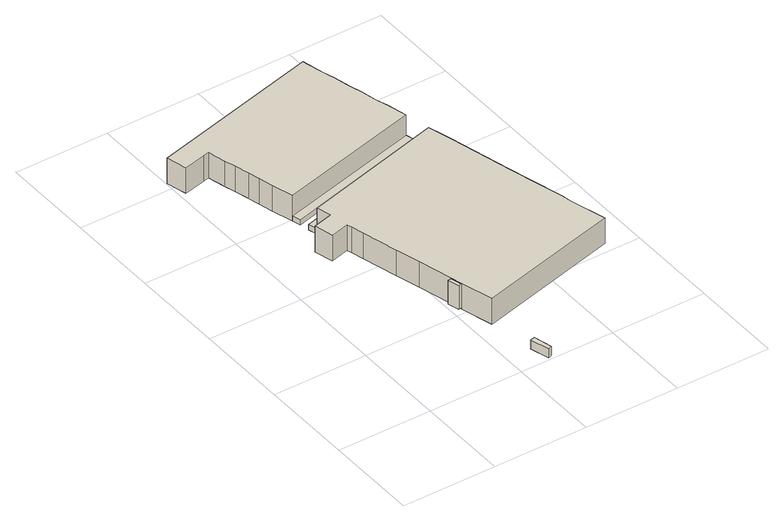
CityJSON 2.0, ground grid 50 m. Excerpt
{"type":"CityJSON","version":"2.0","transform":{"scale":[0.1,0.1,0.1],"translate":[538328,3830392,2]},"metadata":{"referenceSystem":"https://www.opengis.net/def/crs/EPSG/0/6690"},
"CityObjects":{
"building1":{"type":"Building","attributes":{"計測周辺長":25.55,"1/2500図郭":92,"区名":"住之江区","町丁目名称":"南港南５丁目","街区番号":4,"class":"3003","usage":"431","measuredHeight":5.2,"storeysAboveGround":1,"BuildingDetailAttribute.buildingRoofEdgeArea":24.34,"BuildingDetailAttribute.buildingStructureType":"603","BuildingDetailAttribute.buildingStructureOrgType":"3","BuildingDetailAttribute.detailedUsage":"1720","BuildingDetailAttribute.specifiedBuildingCoverageRate":0.6,"BuildingDetailAttribute.surveyYear":2017,"BuildingTsunamiRiskAttribute.description":"1","BuildingTsunamiRiskAttribute.rank":"1","BuildingTsunamiRiskAttribute.depth":0.02,"BuildingHighTideRiskAttribute.description":"1","BuildingHighTideRiskAttribute.rank":"2","BuildingHighTideRiskAttribute.depth":2.46,"BuildingIDAttribute.prefecture":"27","BuildingIDAttribute.city":"27125"},"geometry":[{"type":"Solid","lod":"1","boundaries":[[[[0,1,2,3]],[[2,4,5,3]],[[1,6,4,2]],[[0,7,6,1]],[[3,5,7,0]],[[4,6,7,5]]]]}]},
"building2":{"type":"Building","attributes":{"計測周辺長":16.32,"1/2500図郭":92,"区名":"住之江区","町丁目名称":"南港南５丁目","街区番号":4,"class":"3003","usage":"431","measuredHeight":13.2,"storeysAboveGround":1,"BuildingDetailAttribute.buildingRoofEdgeArea":12.06,"BuildingDetailAttribute.buildingStructureType":"603","BuildingDetailAttribute.buildingStructureOrgType":"3","BuildingDetailAttribute.detailedUsage":"1720","BuildingDetailAttribute.specifiedBuildingCoverageRate":0.6,"BuildingDetailAttribute.surveyYear":2017,"BuildingTsunamiRiskAttribute.description":"1","BuildingTsunamiRiskAttribute.rank":"1","BuildingTsunamiRiskAttribute.depth":0.03,"BuildingHighTideRiskAttribute.description":"1","BuildingHighTideRiskAttribute.rank":"2","BuildingHighTideRiskAttribute.depth":2.47,"BuildingIDAttribute.prefecture":"27","BuildingIDAttribute.city":"27125"},"geometry":[{"type":"Solid","lod":"1","boundaries":[[[[8,9,10,11]],[[10,12,13,11]],[[9,14,12,10]],[[8,15,14,9]],[[11,13,15,8]],[[12,14,15,13]]]]}]},
"building3":{"type":"Building","attributes":{"計測周辺長":382.5,"1/2500図郭":92,"区名":"住之江区","町丁目名称":"南港南５丁目","街区番号":4,"class":"3002","usage":"431","measuredHeight":14.5,"storeysAboveGround":1,"BuildingDetailAttribute.buildingRoofEdgeArea":8142.03,"BuildingDetailAttribute.buildingStructureType":"603","BuildingDetailAttribute.buildingStructureOrgType":"3","BuildingDetailAttribute.detailedUsage":"1720","BuildingDetailAttribute.specifiedBuildingCoverageRate":0.6,"BuildingDetailAttribute.surveyYear":2017,"BuildingTsunamiRiskAttribute.description":"1","BuildingTsunamiRiskAttribute.rank":"1","BuildingTsunamiRiskAttribute.depth":0.21,"BuildingHighTideRiskAttribute.description":"1","BuildingHighTideRiskAttribute.rank":"2","BuildingHighTideRiskAttribute.depth":2,"BuildingIDAttribute.prefecture":"27","BuildingIDAttribute.city":"27125"},"geometry":[{"type":"Solid","lod":"1","boundaries":[[[[16,17,18,19,20,21,22,23,24,25,26,27,28,29,30,31,32,33,34,35]],[[34,36,37,35]],[[33,38,36,34]],[[32,39,38,33]],[[31,40,39,32]],[[30,41,40,31]],[[29,42,41,30]],[[28,43,42,29]],[[27,44,43,28]],[[26,45,44,27]],[[25,46,45,26]],[[24,47,46,25]],[[23,48,47,24]],[[22,49,48,23]],[[21,50,49,22]],[[20,51,50,21]],[[19,52,51,20]],[[18,53,52,19]],[[17,54,53,18]],[[16,55,54,17]],[[35,37,55,16]],[[36,38,39,40,41,42,43,44,45,46,47,48,49,50,51,52,53,54,55,37]]]]}]},
"building4":{"type":"Building","attributes":{"計測周辺長":307.51,"1/2500図郭":92,"区名":"住之江区","町丁目名称":"南港南５丁目","街区番号":4,"class":"3002","usage":"431","measuredHeight":14.4,"storeysAboveGround":1,"BuildingDetailAttribute.buildingRoofEdgeArea":4906.46,"BuildingDetailAttribute.buildingStructureType":"603","BuildingDetailAttribute.buildingStructureOrgType":"3","BuildingDetailAttribute.detailedUsage":"1720","BuildingDetailAttribute.specifiedBuildingCoverageRate":0.6,"BuildingDetailAttribute.surveyYear":2017,"BuildingTsunamiRiskAttribute.description":"1","BuildingTsunamiRiskAttribute.rank":"2","BuildingTsunamiRiskAttribute.depth":0.77,"BuildingHighTideRiskAttribute.description":"1","BuildingHighTideRiskAttribute.rank":"2","BuildingHighTideRiskAttribute.depth":2,"BuildingIDAttribute.prefecture":"27","BuildingIDAttribute.city":"27125"},"geometry":[{"type":"Solid","lod":"1","boundaries":[[[[56,57,58,59,60,61,62,63,64,65,66,67,68,69,70,71,72,73]],[[72,74,75,73]],[[71,76,74,72]],[[70,77,76,71]],[[69,78,77,70]],[[68,79,78,69]],[[67,80,79,68]],[[66,81,80,67]],[[65,82,81,66]],[[64,83,82,65]],[[63,84,83,64]],[[62,85,84,63]],[[61,86,85,62]],[[60,87,86,61]],[[59,88,87,60]],[[58,89,88,59]],[[57,90,89,58]],[[56,91,90,57]],[[73,75,91,56]],[[74,76,77,78,79,80,81,82,83,84,85,86,87,88,89,90,91,75]]]]}]},
"building5":{"type":"Building","attributes":{"計測周辺長":165.05,"1/2500図郭":92,"区名":"住之江区","町丁目名称":"南港南５丁目","街区番号":4,"class":"3003","usage":"431","storeysAboveGround":1,"BuildingDetailAttribute.buildingRoofEdgeArea":381.19,"BuildingDetailAttribute.buildingStructureType":"603","BuildingDetailAttribute.buildingStructureOrgType":"3","BuildingDetailAttribute.detailedUsage":"1720","BuildingDetailAttribute.specifiedBuildingCoverageRate":0.6,"BuildingDetailAttribute.surveyYear":2017,"BuildingTsunamiRiskAttribute.description":"1","BuildingTsunamiRiskAttribute.rank":"1","BuildingTsunamiRiskAttribute.depth":0.28,"BuildingHighTideRiskAttribute.description":"1","BuildingHighTideRiskAttribute.rank":"2","BuildingHighTideRiskAttribute.depth":2,"BuildingIDAttribute.prefecture":"27","BuildingIDAttribute.city":"27125"},"geometry":[{"type":"Solid","lod":"1","boundaries":[[[[33,92,93,34]],[[93,94,95,34]],[[92,96,94,93]],[[33,97,96,92]],[[34,95,97,33]],[[94,96,97,95]]]]}]},
"building6":{"type":"Building","attributes":{"計測周辺長":165.29,"1/2500図郭":92,"区名":"住之江区","町丁目名称":"南港南５丁目","街区番号":4,"class":"3003","usage":"431","storeysAboveGround":1,"BuildingDetailAttribute.buildingRoofEdgeArea":352.91,"BuildingDetailAttribute.buildingStructureType":"603","BuildingDetailAttribute.buildingStructureOrgType":"3","BuildingDetailAttribute.detailedUsage":"1720","BuildingDetailAttribute.specifiedBuildingCoverageRate":0.6,"BuildingDetailAttribute.surveyYear":2017,"BuildingTsunamiRiskAttribute.description":"1","BuildingTsunamiRiskAttribute.rank":"1","BuildingTsunamiRiskAttribute.depth":0.08,"BuildingHighTideRiskAttribute.description":"1","BuildingHighTideRiskAttribute.rank":"2","BuildingHighTideRiskAttribute.depth":2,"BuildingIDAttribute.prefecture":"27","BuildingIDAttribute.city":"27125"},"geometry":[{"type":"Solid","lod":"1","boundaries":[[[[60,98,99,61]],[[99,100,101,61]],[[98,102,100,99]],[[60,103,102,98]],[[61,101,103,60]],[[100,102,103,101]]]]}]},
"building7":{"type":"Building","attributes":{"計測周辺長":14.24,"1/2500図郭":92,"区名":"住之江区","町丁目名称":"南港南５丁目","街区番号":4,"class":"3003","usage":"431","measuredHeight":5.1,"storeysAboveGround":1,"BuildingDetailAttribute.buildingRoofEdgeArea":6.81,"BuildingDetailAttribute.buildingStructureType":"603","BuildingDetailAttribute.buildingStructureOrgType":"3","BuildingDetailAttribute.detailedUsage":"1720","BuildingDetailAttribute.specifiedBuildingCoverageRate":0.6,"BuildingDetailAttribute.surveyYear":2017,"BuildingTsunamiRiskAttribute.description":"1","BuildingTsunamiRiskAttribute.rank":"2","BuildingTsunamiRiskAttribute.depth":0.93,"BuildingHighTideRiskAttribute.description":"1","BuildingHighTideRiskAttribute.rank":"2","BuildingHighTideRiskAttribute.depth":2,"BuildingIDAttribute.prefecture":"27","BuildingIDAttribute.city":"27125"},"geometry":[{"type":"Solid","lod":"1","boundaries":[[[[72,104,105,73]],[[105,106,107,73]],[[104,108,106,105]],[[72,109,108,104]],[[73,107,109,72]],[[106,108,109,107]]]]}]}
},
"vertices":[
[672,9,16],[652,1,16],[624,103,16],[649,108,16],[624,103,68],[649,108,68],[652,1,68],[672,9,68],
[547,532,16],[530,527,16],[512,587,16],[532,592,16],[512,587,148],[532,592,148],[530,527,148],[547,532,148],
[1123,1428,7],[1206,1099,7],[1238,977,7],[1287,795,7],[1297,745,7],[1349,555,7],[594,360,7],[547,532,7],[532,592,7],[485,772,7],[451,901,7],[402,1088,7],[386,1153,7],[378,1178,7],[279,1152,7],[255,1252,7],[360,1280,7],[339,1355,7],[1089,1552,7],[1110,1478,7],[1089,1552,152],[1110,1478,152],[339,1355,152],[360,1280,152],[255,1252,152],[279,1152,152],[378,1178,152],[386,1153,152],[402,1088,152],[451,901,152],[485,772,152],[532,592,152],[547,532,152],[594,360,152],[1349,555,152],[1297,745,152],[1287,795,152],[1238,977,152],[1206,1099,152],[1123,1428,152],
[977,2006,7],[996,1944,7],[1016,1854,7],[1035,1794,7],[1061,1687,7],[303,1495,7],[272,1609,7],[253,1684,7],[240,1744,7],[220,1821,7],[204,1879,7],[181,1971,7],[148,1963,7],[33,1937,7],[5,2044,7],[910,2273,7],[939,2156,7],[957,2096,7],[939,2156,151],[957,2096,151],[910,2273,151],[5,2044,151],[33,1937,151],[148,1963,151],[181,1971,151],[204,1879,151],[220,1821,151],[240,1744,151],[253,1684,151],[272,1609,151],[303,1495,151],[1061,1687,151],[1035,1794,151],[1016,1854,151],[996,1944,151],[977,2006,151],
[326,1402,7],[1076,1600,7],[1076,1600,37],[1089,1552,37],[326,1402,37],[339,1355,37],
[1071,1645,7],[316,1450,7],[316,1450,37],[303,1495,37],[1071,1645,37],[1061,1687,37],
[954,2156,7],[964,2101,7],[964,2101,58],[957,2096,58],[954,2156,58],[939,2156,58]
]}
